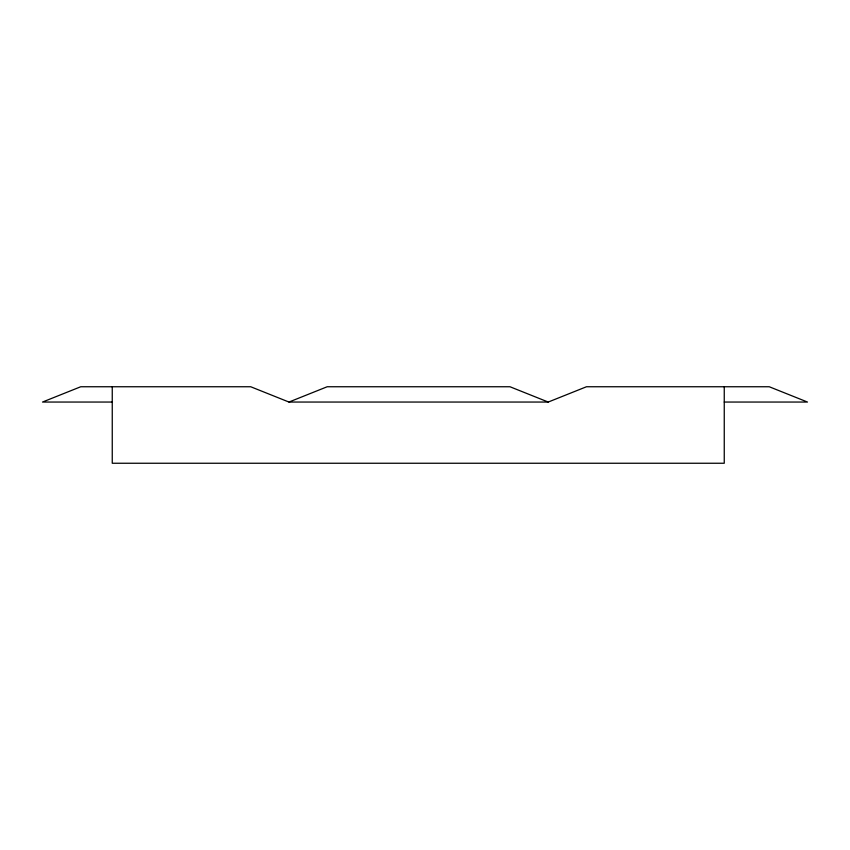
<?xml version="1.0" encoding="UTF-8"?>
<svg xmlns="http://www.w3.org/2000/svg" width="850" height="850" viewBox="0 0 850 850"><rect width="100%" height="100%" fill="white"/><g stroke="black" fill="none" stroke-linecap="round" stroke-linejoin="round"><path stroke-width="1.27" d="M112.253 402.05L42.5 402.05L80.75 386.75L250.708 386.75L288.957 402.05L327.207 386.75L509.979 386.75L548.229 402.05L586.479 386.75L769.25 386.75L807.5 402.05L724.253 402.05M288.957 402.05L548.229 402.05M724.253 386.75L724.253 463.25L112.253 463.25L112.253 386.75"/></g></svg>
